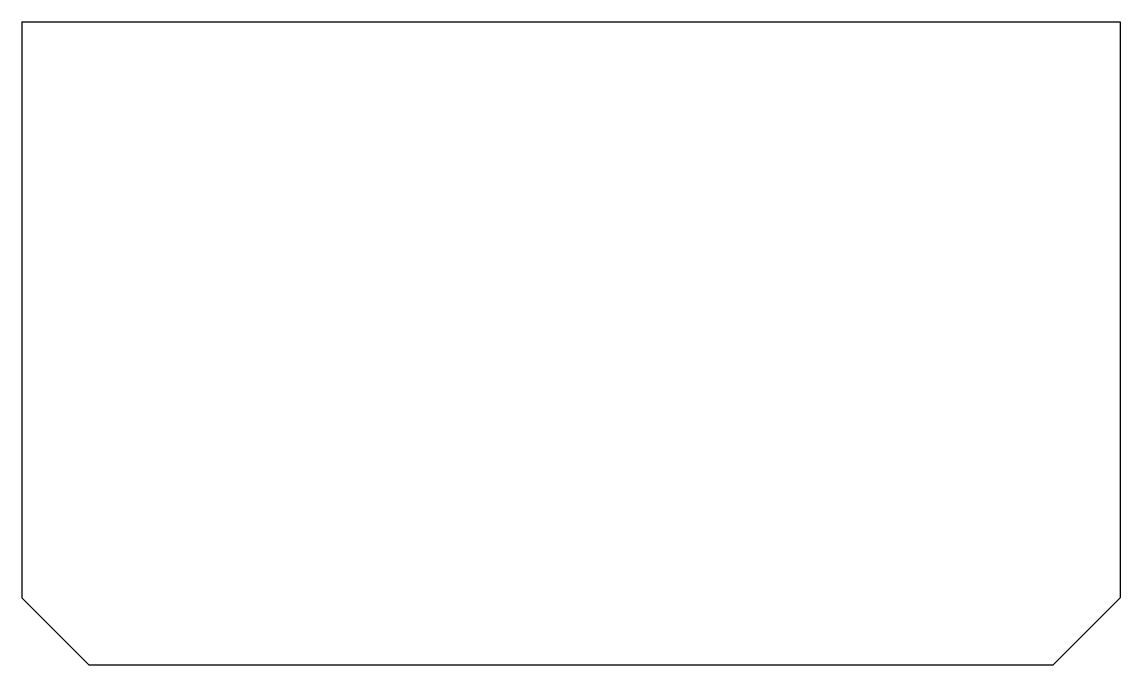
# Model space of a CAD drawing. Header units: millimetres. Extents: x 1975 to 2138, y 1961 to 2056.
import ezdxf

# ---------------------------------------------------------------- set-up
doc = ezdxf.new("R2010")
doc.units = ezdxf.units.MM

msp = doc.modelspace()

# ---------------------------------------------------------------- linework, layer by layer
for p, q in [((1975.44, 2056.18), (1975.44, 1970.68)), ((2138.44, 2056.18), (2138.44, 1970.68)), ((1975.44, 1970.68), (1985.44, 1960.68)), ((2128.44, 1960.68), (2138.44, 1970.68))]:
    msp.add_line(p, q)
for points in [[(1975.44, 2056.18), (2138.44, 2056.18)], [(2128.44, 1960.68), (1985.44, 1960.68)]]:
    msp.add_lwpolyline(points)

doc.saveas('drawing.dxf')
